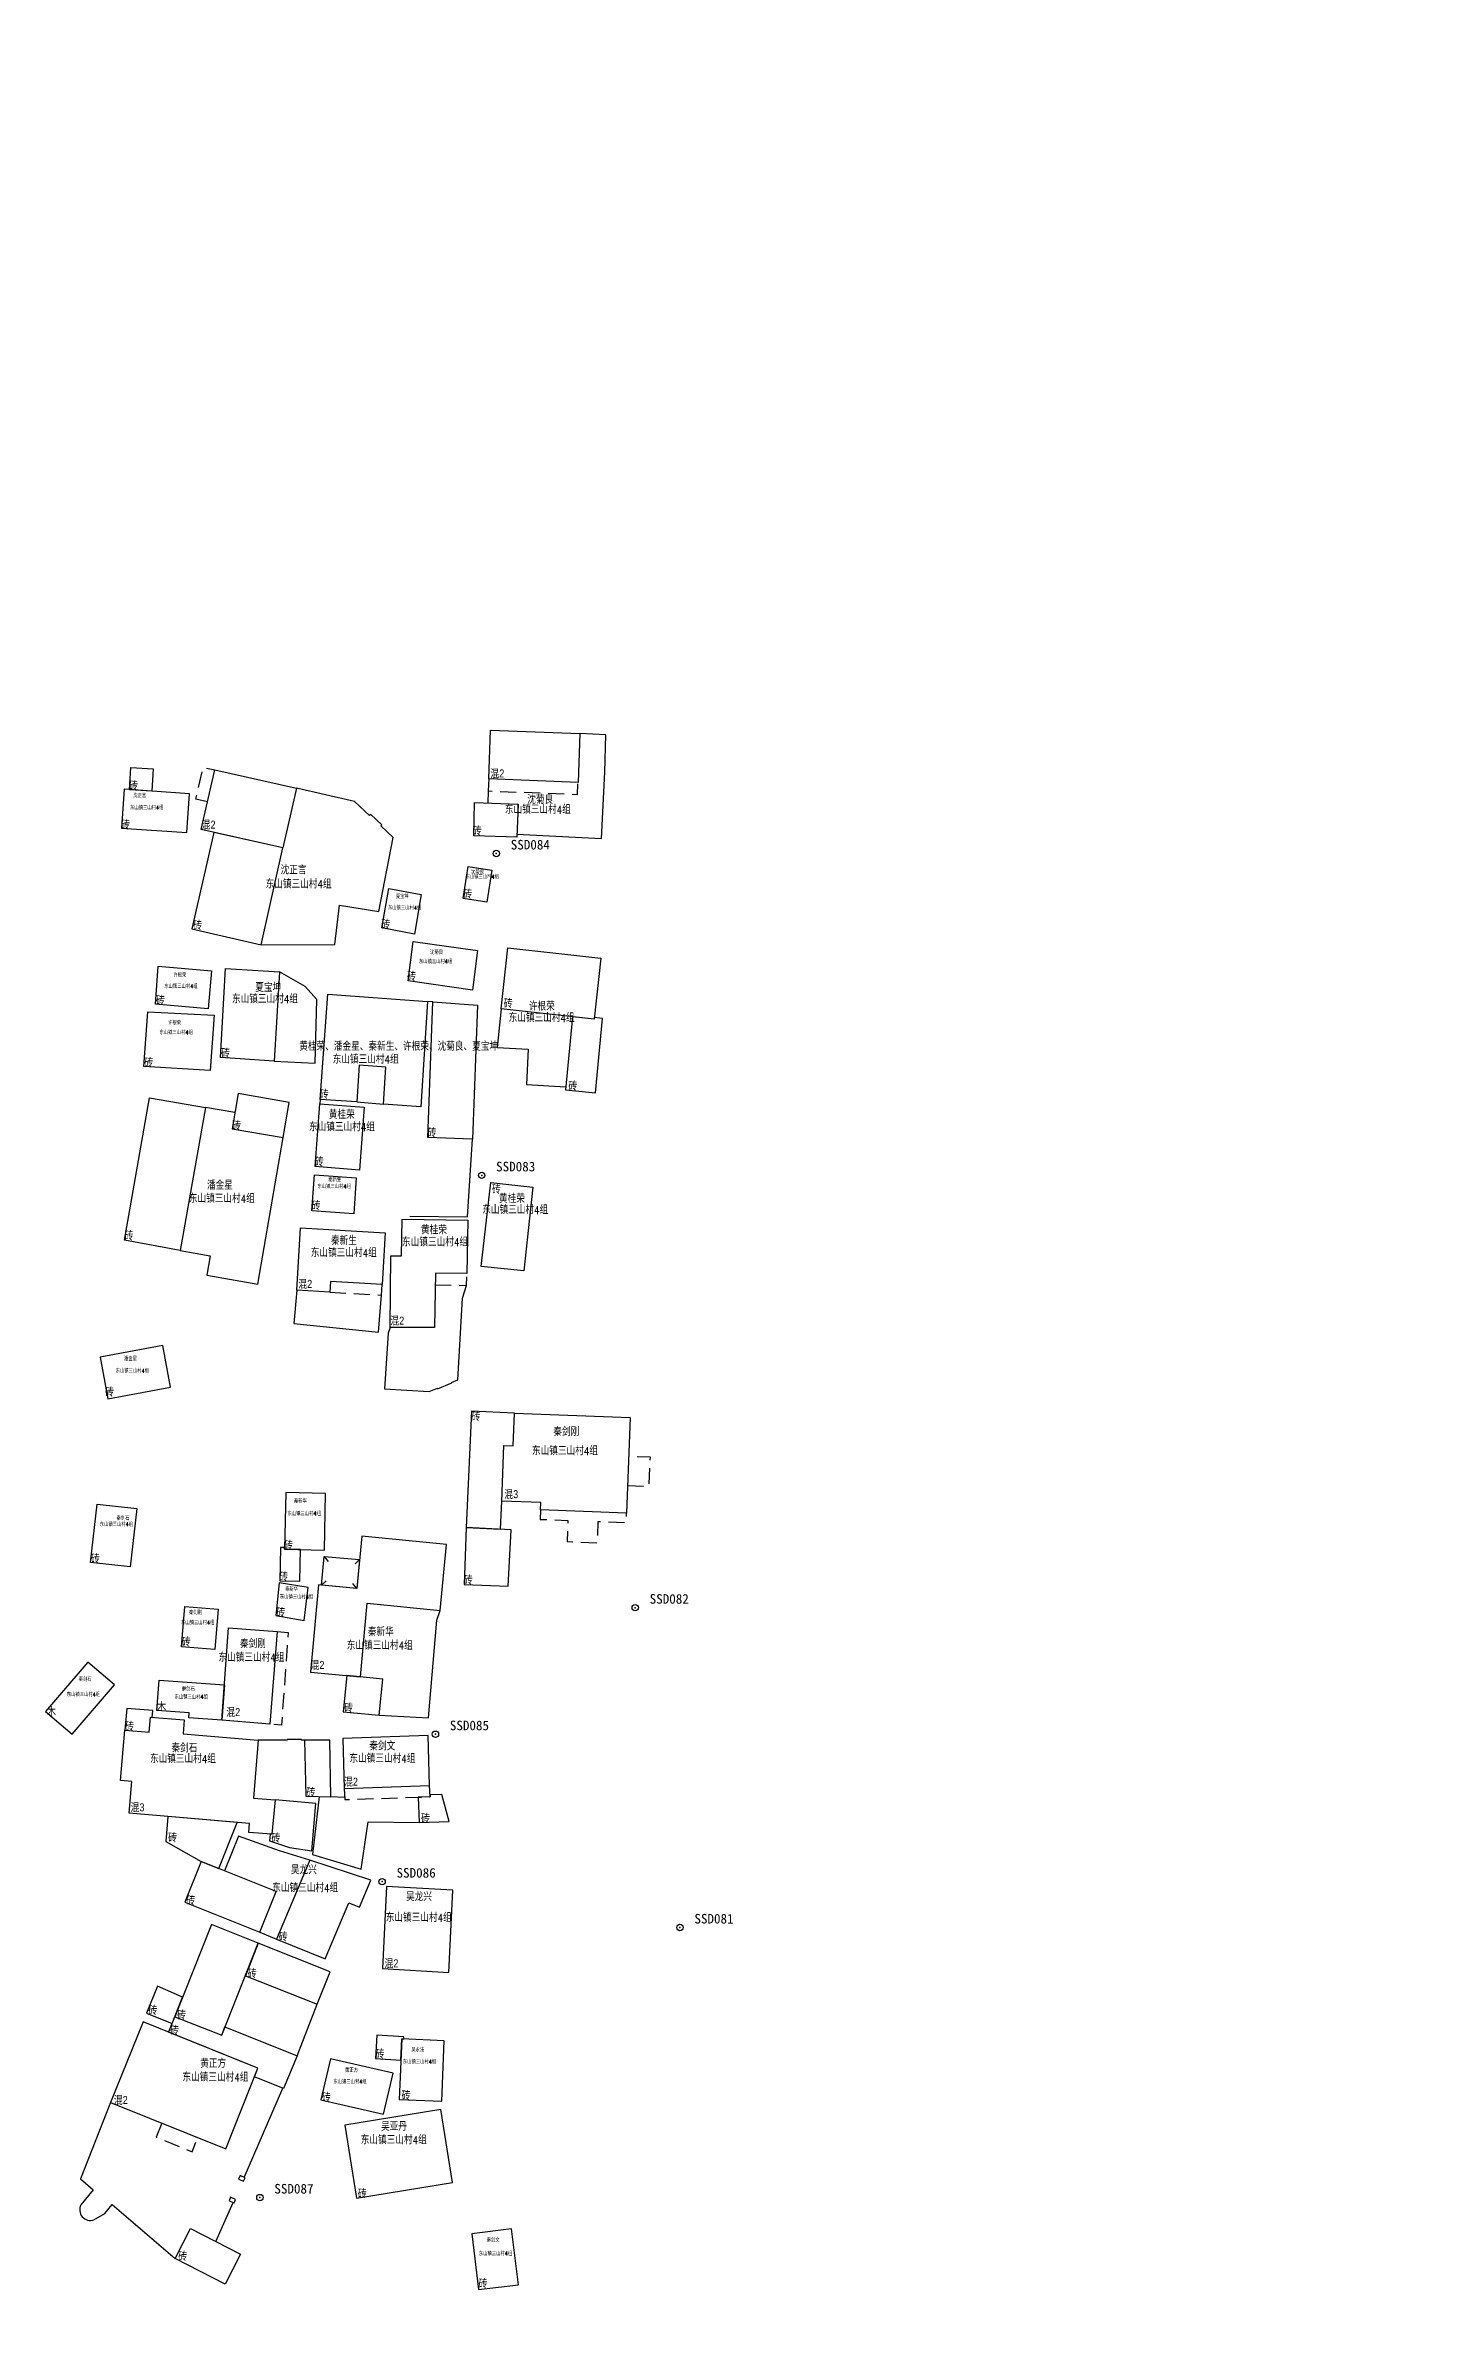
# Model space of a CAD drawing. Header units: millimetres. Extents: x 21943 to 23516, y 12107 to 14027.
# Drawn here: x 21943.3 to 22116.6, y 12532.5 to 12817 of the extents above; entities that cross this region are included whole.
import ezdxf
from ezdxf.enums import TextEntityAlignment as Align

# ---------------------------------------------------------------- set-up
doc = ezdxf.new("R2010")
doc.units = ezdxf.units.MM
doc.linetypes.add('X5', pattern=[3, 2, -1])
doc.linetypes.add('X6', pattern=[4, 2, -2])
for name, color, linetype in [('$TD_AUDIT_GENERATED_(2B2)', 221, 'Continuous'), ('$TD_AUDIT_GENERATED_(2B3)', 4, 'X6'), ('$TD_AUDIT_GENERATED_(2B4)', 7, 'wq'), ('$TD_AUDIT_GENERATED_(2B5)', 2, 'Continuous'), ('$TD_AUDIT_GENERATED_(2B7)', 7, 'Continuous'), ('$TD_AUDIT_GENERATED_(2BA)', 7, 'Continuous'), ('$TD_AUDIT_GENERATED_(2BB)', 4, 'Continuous'), ('$TD_AUDIT_GENERATED_(2C2)', 7, 'Continuous'), ('KZD', 1, 'Continuous')]:
    doc.layers.add(name, color=color, linetype=linetype)
doc.styles.add('$TD_AUDIT_GENERATED_(2CC)', font='simhei.ttf')
doc.styles.add('HZ', font='rs.shx', dxfattribs={"width": 0.8, "bigfont": 'hztxt.shx'})
doc.styles.get("Standard").update_dxf_attribs({"font": 'arial.ttf'})
doc.linetypes.add('443', pattern='A,9.4,[169,AAA.SHX,S=1,R=0,X=0,Y=0.15],0.6', length=10)
doc.linetypes.add('wq', pattern='A,5.4,[169,AAA.SHX,S=1,R=0,X=0,Y=-1.15],0.6', length=6)

# ---------------------------------------------------------------- blocks, each defined once
blk = doc.blocks.new('gc117')
blk.add_circle((0, 0), 0.8)
blk.add_point((0, 0))

msp = doc.modelspace()

# ---------------------------------------------------------------- linework, layer by layer
at = {"layer": '$TD_AUDIT_GENERATED_(2B2)', "flags": 128}
for points, elevation in [([(21998.94, 12731.43), (22010.1, 12731), (22009.87, 12724.91), (21998.71, 12725.34)], 331.44), ([(21953.81, 12723.99), (21954, 12726.78), (21956.79, 12726.59), (21956.6, 12723.8)], 325.24), ([(21996.95, 12722.38), (22002.37, 12722.17), (22002.21, 12718.07), (21996.83, 12718.23)], 326.27), ([(21996.13, 12714.41), (21999.08, 12713.95), (21998.46, 12709.92), (21995.52, 12710.41)], 325.63), ([(21986.21, 12711.63), (21990.28, 12710.9), (21989.43, 12705.95), (21985.35, 12706.71)], 326.15)]:
    msp.add_lwpolyline(points, close=True, dxfattribs=dict(at, elevation=elevation))
for points in [[(21964.47, 12726.46), (21974.68, 12724.17), (21973, 12716.71), (21962.79, 12719)], [(21952.82, 12719.18), (21960.99, 12718.63), (21961.32, 12723.49), (21953.15, 12724.04)], [(21964.34, 12718.65), (21961.63, 12706.59), (21970.28, 12704.62), (21973, 12716.71)], [(21989.27, 12705.01), (21997.3, 12703.88), (21996.67, 12698.93), (21988.63, 12700.1)], [(22001.08, 12704.22), (22012.72, 12702.93), (22011.88, 12695.31), (22000.26, 12696.6)], [(21957.42, 12701.94), (21964.06, 12701.36), (21963.64, 12696.6), (21957.05, 12697.18)], [(21965.83, 12701.65), (21972.56, 12701.25), (21971.92, 12690.08), (21965.19, 12690.51)], [(21978.62, 12698.46), (21991.08, 12697.54), (21990.21, 12684.37), (21985.57, 12684.68), (21985.87, 12689.33), (21982.52, 12689.55), (21982.21, 12684.98), (21977.64, 12685.28)], [(21991.72, 12697.49), (21997.31, 12697.08), (21996.7, 12680.33), (21991.1, 12680.53)], [(21956.11, 12696.25), (21964.39, 12695.81), (21963.89, 12688.91), (21955.61, 12689.4)], [(22009.19, 12695.61), (22008.31, 12686.47), (22012.05, 12686.11), (22012.94, 12695.41), (22011.9, 12695.53), (22011.88, 12695.31)], [(21967.41, 12686.01), (21966.65, 12681.62), (21973.04, 12680.53), (21973.79, 12684.92)], [(21963.31, 12684.27), (21960.17, 12666.43), (21953.18, 12667.71), (21956.31, 12685.5)], [(21977.6, 12684.72), (21983.16, 12684.31), (21982.57, 12676.46), (21977.02, 12676.92)], [(21976.92, 12675.85), (21982.15, 12675.49), (21981.85, 12671.01), (21976.62, 12671.36)], [(21998.96, 12674.93), (22004.24, 12674.31), (22003.08, 12663.86), (21997.77, 12664.43)], [(21975.18, 12669.26), (21985.76, 12668.64), (21985.38, 12662.16), (21978.93, 12662.54), (21978.85, 12661.21), (21974.72, 12661.45)], [(21987.9, 12670.33), (21996.08, 12670.21), (21995.97, 12663.54), (21992.06, 12663.6), (21991.95, 12656.78), (21986.4, 12656.81), (21986.47, 12665.76), (21987.83, 12665.74)], [(21950.16, 12653.1), (21951.11, 12647.89), (21958.93, 12649.32), (21957.98, 12654.53)], [(21995.9, 12631.79), (22000.18, 12631.59), (22000.34, 12635.11), (22000.59, 12642.03), (22001.77, 12641.99), (22001.92, 12646.09), (21996.54, 12646.32)], [(22001.92, 12646.09), (22016.38, 12645.56), (22015.93, 12633.59), (22005.17, 12633.99), (22005.21, 12634.93), (22000.34, 12635.11), (22000.59, 12642.03), (22001.77, 12641.99)], [(21949.78, 12634.73), (21954.73, 12634.17), (21953.9, 12626.87), (21948.95, 12627.43)], [(21973.2, 12629.08), (21978.2, 12628.98), (21978.33, 12636.07), (21973.34, 12636.16)], [(21972.69, 12629.31), (21972.62, 12625.12), (21975.12, 12625.08), (21975.19, 12629.04), (21973.2, 12629.08), (21973.21, 12629.3)], [(21982.87, 12630.72), (21982.22, 12624.18), (21977.45, 12624.64), (21976.42, 12613.72), (21982.67, 12613.13), (21983.54, 12622.34), (21992.63, 12621.43), (21993.45, 12629.67)], [(21995.9, 12631.79), (21995.63, 12624.7), (22001.16, 12624.49), (22001.52, 12631.53)], [(21972.53, 12624.88), (21972.11, 12620.79), (21975.65, 12620.2), (21976.15, 12624.29)], [(21960.72, 12621.93), (21964.89, 12621.58), (21964.47, 12616.56), (21960.31, 12616.91)], [(21966.19, 12619.26), (21972.26, 12618.79), (21971.36, 12607.21), (21965.37, 12607.71)], [(21943.33, 12608.82), (21946.67, 12605.96), (21951.96, 12612.13), (21948.61, 12614.99)], [(21957.53, 12612.72), (21965.69, 12612.15), (21965.37, 12607.71), (21961.24, 12608.01), (21961.28, 12608.65), (21957.24, 12608.93)], [(21980.96, 12613.29), (21980.54, 12608.77), (21985.04, 12608.35), (21985.47, 12612.86)], [(21953.25, 12606.48), (21956.29, 12606.22), (21956.45, 12608.1), (21956.67, 12608.08), (21956.74, 12608.93), (21953.5, 12609.18)], [(21953.25, 12606.48), (21956.29, 12606.22), (21956.45, 12608.1), (21960.67, 12607.78), (21960.52, 12606.03), (21969.92, 12605.22), (21969.3, 12598), (21972.04, 12597.77), (21971.61, 12593.47), (21968.73, 12593.71), (21968.83, 12594.82), (21953.79, 12596.12), (21954.13, 12600.05), (21952.7, 12600.18)], [(21975.69, 12605.22), (21975.85, 12598.23), (21978.99, 12598.13), (21978.84, 12605.21)], [(21980.46, 12605.45), (21980.66, 12599.21), (21991.33, 12599.56), (21991.13, 12605.8)], [(21971.38, 12593.49), (21971.31, 12592.67), (21973.82, 12591.83), (21976.61, 12591.42), (21977.12, 12597.32), (21972.04, 12597.77), (21971.61, 12593.47)], [(21989.91, 12598.11), (21990.01, 12594.95), (21993.75, 12595.06), (21992.84, 12598.44), (21991.38, 12598.39), (21991.38, 12598.16)], [(21958.63, 12595.7), (21958.36, 12592.57), (21962.77, 12590.07), (21964.97, 12589.19), (21967.27, 12594.96)], [(21962.77, 12590.07), (21960.74, 12584.99), (21970.11, 12581.24), (21972.14, 12586.33)], [(21972.21, 12580.38), (21978.26, 12577.9), (21981.22, 12584.92), (21982.56, 12584.36), (21983.98, 12587.72), (21976.36, 12590.24)], [(21985.95, 12586.96), (21985.43, 12576.71), (21993.72, 12576.22), (21994.21, 12586.47)], [(21959.49, 12570.68), (21965.34, 12568.35), (21969.91, 12579.85), (21964.07, 12582.18)], [(21968.3, 12575.8), (21977.26, 12572.24), (21978.88, 12576.28), (21969.91, 12579.85)], [(21955.93, 12571.11), (21959.15, 12569.83), (21960.46, 12573.13), (21957.3, 12574.51)], [(21951.46, 12559.97), (21965.85, 12554.17), (21969.86, 12564.25), (21955.52, 12570.04)], [(21965.75, 12569.4), (21974.78, 12565.8), (21973.08, 12561.71), (21969.43, 12563.18), (21969.86, 12564.25), (21958.71, 12568.75), (21959.15, 12569.83), (21959.49, 12570.68), (21965.34, 12568.35)], [(21984.73, 12568.37), (21984.57, 12565.44), (21987.74, 12565.24), (21987.85, 12567.92), (21988.1, 12567.9), (21988.12, 12568.15)], [(21987.53, 12560.34), (21992.84, 12560.11), (21993.16, 12567.67), (21987.85, 12567.92)], [(21977.72, 12560.29), (21985.56, 12558.48), (21986.75, 12563.62), (21978.92, 12565.43)], [(21980.72, 12557.14), (21982.2, 12548.01), (21994.2, 12549.96), (21992.71, 12559.1)], [(21959.52, 12540.46), (21961.45, 12544.21), (21967.7, 12540.99), (21965.77, 12537.24)], [(21996.59, 12543.56), (21997.43, 12536.57), (22002.42, 12537.17), (22001.57, 12544.17)]]:
    msp.add_lwpolyline(points, close=True, dxfattribs=at)
at = {"layer": '$TD_AUDIT_GENERATED_(2B2)', "color": 6, "flags": 128}
msp.add_lwpolyline([(21977.8, 12624.6), (21978.14, 12628.18), (21982.58, 12627.81), (21982.22, 12624.18)], close=True, dxfattribs=at)
at = {"layer": '$TD_AUDIT_GENERATED_(2B2)', "color": 6, "linetype": 'Continuous', "flags": 128}
for points in [[(21967.44, 12550.39), (21968.07, 12550.11), (21968.26, 12550.54), (21967.64, 12550.82)], [(21966.26, 12547.69), (21966.89, 12547.41), (21967.08, 12547.85), (21966.45, 12548.13)]]:
    msp.add_lwpolyline(points, close=True, dxfattribs=at)
at = {"layer": '$TD_AUDIT_GENERATED_(2B3)', "color": 4, "linetype": 'X5', "flags": 128}
for points in [[(21963.57, 12722.48), (21962.12, 12722.81), (21963.02, 12726.79), (21964.47, 12726.46)], [(21998.71, 12725.34), (21998.65, 12723.83), (22009.81, 12723.41), (22009.87, 12724.91)], [(21992.03, 12662.12), (21995.95, 12662.06), (21995.97, 12663.54)], [(21978.85, 12661.21), (21985.3, 12660.83), (21985.38, 12662.16)], [(22016.06, 12637.05), (22018.77, 12636.95), (22018.91, 12640.59), (22016.2, 12640.69)], [(22005.17, 12633.99), (22005.13, 12632.82), (22008.59, 12632.69), (22008.5, 12630.04), (22012.3, 12629.9), (22012.4, 12632.55), (22015.89, 12632.42), (22015.93, 12633.59)], [(21972.26, 12618.79), (21973.66, 12618.68), (21972.81, 12607.09), (21971.36, 12607.21)], [(21980.66, 12599.21), (21980.71, 12597.81), (21991.38, 12598.16), (21991.33, 12599.56)], [(21957.87, 12557.38), (21957.16, 12555.62), (21961.65, 12553.81), (21962.36, 12555.57)]]:
    msp.add_lwpolyline(points, dxfattribs=at)
at = {"layer": '$TD_AUDIT_GENERATED_(2B4)', "linetype": 'wq', "elevation": 324.52, "flags": 128}
msp.add_lwpolyline([(22002.23, 12718.42), (22012.81, 12717.89), (22013.21, 12726.18), (22013.35, 12730.86), (22010.1, 12731)], dxfattribs=at)
at = {"layer": '$TD_AUDIT_GENERATED_(2B4)', "linetype": 'wq', "flags": 128}
for points in [[(21970.28, 12704.62), (21979.49, 12704.65), (21980.06, 12709.58), (21984.99, 12708.79), (21986.77, 12718.01), (21985.21, 12719.46), (21985.36, 12719.62), (21983.97, 12720.9), (21983.83, 12720.75), (21981.94, 12722.5), (21974.68, 12724.17)], [(21998.65, 12723.83), (21998.59, 12722.32)], [(21971.92, 12690.08), (21977.02, 12689.8), (21977.23, 12697.76), (21975.78, 12699.42), (21972.56, 12701.25)], [(21991.72, 12697.49), (21991.08, 12697.54)], [(22000.26, 12696.6), (21999.77, 12691.76), (22003.66, 12691.58), (22003.45, 12687.14), (22008.35, 12686.88)], [(21967, 12683.64), (21963.31, 12684.27)], [(21977.64, 12685.28), (21977.6, 12684.72)], [(21982.21, 12684.98), (21985.57, 12684.68)], [(21960.17, 12666.43), (21963.89, 12665.75), (21963.47, 12663.35), (21969.87, 12662.21), (21973.04, 12680.53)], [(21988.87, 12670.72), (21996.04, 12670.61), (21996.7, 12680.33)], [(21974.72, 12661.45), (21974.37, 12657.29), (21984.95, 12656.2), (21985.3, 12660.83)], [(21986.4, 12656.81), (21986.14, 12656.08), (21985.68, 12649.11), (21991.26, 12648.78), (21992.29, 12649.21), (21992.32, 12649.13), (21994.11, 12649.88), (21994.08, 12649.94), (21994.86, 12650.26), (21995.44, 12660.47), (21995.95, 12662.06)], [(21985.04, 12608.35), (21991.18, 12608.01), (21992.21, 12620.22), (21992.63, 12621.43)], [(21975.69, 12605.22), (21975.32, 12605.22), (21975.32, 12605.33), (21973.52, 12605.32), (21973.52, 12605.22), (21969.92, 12605.22)], [(21977.52, 12598.18), (21976.67, 12590.94), (21982.78, 12589.12), (21983.64, 12595.04), (21990.01, 12594.95)], [(21980.7, 12598.08), (21978.99, 12598.13)], [(21976.36, 12590.24), (21972.58, 12591.4), (21967.43, 12593.25), (21965.69, 12588.9)], [(21970.11, 12581.24), (21972.21, 12580.38)], [(21974.78, 12565.8), (21977.26, 12572.24)], [(21968.16, 12550.59), (21972.98, 12561.75)], [(21964.62, 12542.58), (21966.78, 12547.46)]]:
    msp.add_lwpolyline(points, dxfattribs=at)
msp.add_lwpolyline([(21951.46, 12559.97), (21947.7, 12550.43), (21949.3, 12549.06), (21947.76, 12547.19, 0.685555), (21949.38, 12545.3), (21950.76, 12546.1), (21951.65, 12547.21), (21959.52, 12540.46)], format="xyb", dxfattribs=at)
at = {"layer": '$TD_AUDIT_GENERATED_(2BA)'}
for p, q in [((21978.14, 12628.18), (21978.65, 12627.57)), ((21982.58, 12627.81), (21982.01, 12627.25)), ((21977.8, 12624.6), (21978.41, 12625.12)), ((21982.22, 12624.18), (21981.73, 12624.81))]:
    msp.add_line(p, q, dxfattribs=at)
at = {"layer": '$TD_AUDIT_GENERATED_(2BB)', "linetype": 'Continuous', "const_width": 0.06}
for points in [[(22247.66, 12516.96, -0.000018), (22241.2, 12521.73, 0.000044), (22234.73, 12526.49, 0.00002), (22226.11, 12532.84, 0.000342), (22225.6, 12533.22, 0.000052), (22225.59, 12533.22, 0.000001), (22225.37, 12533.39, 0.00025), (22212.52, 12542.82, 0.000391), (22204.28, 12548.84, 0.000353), (22204.27, 12548.86, 0.000001), (22199.73, 12552.16, 0.001052), (22195.24, 12555.42, 0.000741), (22188.86, 12560.01)], [(22279.96, 12493.53, -0.000002), (22274.71, 12497.25, -0.000364)]]:
    msp.add_lwpolyline(points, format="xyb", dxfattribs=at)

# ---------------------------------------------------------------- block references
at = {"layer": 'KZD', "linetype": 'Continuous', "xscale": 0.5, "yscale": 0.5}
for p in [(21999.66, 12716.02), (21997.83, 12675.8), (22017.02, 12621.78), (21992.05, 12605.97), (21985.39, 12587.55), (22022.61, 12581.82), (21970.12, 12548.08)]:
    msp.add_blockref('gc117', p, dxfattribs=at)

# ---------------------------------------------------------------- texts
at = {"layer": '$TD_AUDIT_GENERATED_(2B5)', "linetype": '443', "width": 0.8}
for s, p in [('\\M+5BBEC2', (21999.78, 12726.04)), ('\\M+5D7A9', (21954.32, 12724.56)), ('\\M+5D7A9', (21953.31, 12719.69)), ('\\M+5BBEC2', (21963.7, 12719.64)), ('\\M+5D7A9', (21997.26, 12718.89)), ('\\M+5D7A9', (21996.09, 12711.01)), ('\\M+5D7A9', (21962.34, 12707.09)), ('\\M+5D7A9', (21985.85, 12707.22)), ('\\M+5D7A9', (21989.07, 12700.72)), ('\\M+5D7A9', (21957.69, 12697.72)), ('\\M+5D7A9', (22001.15, 12697.34)), ('\\M+5D7A9', (21965.82, 12691.13)), ('\\M+5D7A9', (21956.22, 12689.94)), ('\\M+5D7A9', (21978.16, 12686)), ('\\M+5D7A9', (22009.22, 12687.03)), ('\\M+5D7A9', (21967.19, 12682.08)), ('\\M+5D7A9', (21991.61, 12681.18)), ('\\M+5D7A9', (21977.51, 12677.55)), ('\\M+5D7A9', (21999.66, 12674.11)), ('\\M+5D7A9', (21977.13, 12672.07)), ('\\M+5D7A9', (21953.75, 12668.32)), ('\\M+5BBEC2', (21975.78, 12662.26)), ('\\M+5BBEC2', (21987.28, 12657.67)), ('\\M+5D7A9', (21951.32, 12648.8)), ('\\M+5D7A9', (21997.12, 12645.72)), ('\\M+5BBEC3', (22001.52, 12635.99)), ('\\M+5D7A9', (21973.7, 12629.65)), ('\\M+5D7A9', (21949.55, 12627.97)), ('\\M+5D7A9', (21973.08, 12625.7)), ('\\M+5D7A9', (21996.15, 12625.3)), ('\\M+5D7A9', (21972.72, 12621.24)), ('\\M+5D7A9', (21960.89, 12617.56)), ('\\M+5BBEC2', (21977.31, 12614.65)), ('\\M+5C4BE', (21944.08, 12608.86)), ('\\M+5C4BE', (21957.84, 12609.48)), ('\\M+5BBEC2', (21966.78, 12608.76)), ('\\M+5D7A9', (21981.19, 12609.32)), ('\\M+5D7A9', (21953.84, 12607.01)), ('\\M+5BBEC2', (21981.49, 12600.06)), ('\\M+5D7A9', (21976.5, 12598.75)), ('\\M+5BBEC3', (21954.82, 12596.86)), ('\\M+5D7A9', (21990.81, 12595.52)), ('\\M+5D7A9', (21959.2, 12593.11)), ('\\M+5D7A9', (21972.11, 12593.06)), ('\\M+5D7A9', (21961.47, 12585.26)), ('\\M+5D7A9', (21973.02, 12580.71)), ('\\M+5BBEC2', (21986.55, 12577.36)), ('\\M+5D7A9', (21969.16, 12576.13)), ('\\M+5D7A9', (21956.74, 12571.53)), ('\\M+5D7A9', (21959.44, 12569.02)), ('\\M+5D7A9', (21960.31, 12570.94)), ('\\M+5D7A9', (21985.13, 12566.07)), ('\\M+5BBEC2', (21952.73, 12560.29)), ('\\M+5D7A9', (21978.42, 12560.67)), ('\\M+5D7A9', (21988.39, 12560.89)), ('\\M+5D7A9', (21982.91, 12548.63)), ('\\M+5D7A9', (21960.47, 12540.79)), ('\\M+5D7A9', (21997.99, 12537.38))]:
    msp.add_text(s, height=1, dxfattribs=at).set_placement(p, align=Align.MIDDLE)
at = {"layer": '$TD_AUDIT_GENERATED_(2B7)', "linetype": 'Continuous', "style": 'HZ', "width": 0.8}
for s, height, p in [('\\M+5C9F2\\M+5D5FD\\M+5D1D4', 0.5, (21955.1, 12723.32)), ('\\M+5C9F2\\M+5BED5\\M+5C1BC', 1, (22005.14, 12722.86)), ('\\M+5C9F2\\M+5D5FD\\M+5D1D4', 1, (21974.32, 12714.05)), ('\\M+5C9F2\\M+5BED5\\M+5C1BC', 0.5, (21997.31, 12713.79)), ('\\M+5CFC4\\M+5B1A6\\M+5C0A4', 0.5, (21987.92, 12710.73)), ('\\M+5C9F2\\M+5BED5\\M+5C1BC', 0.5, (21992.19, 12703.74)), ('\\M+5D0ED\\M+5B8F9\\M+5C8D9', 0.5, (21960.11, 12700.89)), ('\\M+5CFC4\\M+5B1A6\\M+5C0A4', 1, (21971.16, 12699.37)), ('\\M+5D0ED\\M+5B8F9\\M+5C8D9', 1, (22005.35, 12697.02)), ('\\M+5D0ED\\M+5B8F9\\M+5C8D9', 0.5, (21959.45, 12694.94)), ('\\M+5BBC6\\M+5B9F0\\M+5C8D9\\M+5A1A2\\M+5C5CB\\M+5BDF0\\M+5D0C7\\M+5A1A2\\M+5C7D8\\M+5D0C2\\M+5C9FA\\M+5A1A2\\M+5D0ED\\M+5B8F9\\M+5C8D9\\M+5A1A2\\M+5C9F2\\M+5BED5\\M+5C1BC\\M+5A1A2\\M+5CFC4\\M+5B1A6\\M+5C0A4', 1, (21987.46, 12692.02)), ('\\M+5BBC6\\M+5B9F0\\M+5C8D9', 1, (21980.35, 12683.48)), ('\\M+5C5CB\\M+5BDF0\\M+5D0C7', 1, (21965.12, 12674.67)), ('\\M+5C7D8\\M+5D0C2\\M+5C9FA', 0.5, (21979.46, 12675.31)), ('\\M+5BBC6\\M+5B9F0\\M+5C8D9', 1, (22001.61, 12672.98)), ('\\M+5BBC6\\M+5B9F0\\M+5C8D9', 1, (21991.87, 12669.08)), ('\\M+5C7D8\\M+5D0C2\\M+5C9FA', 1, (21980.62, 12667.74)), ('\\M+5C5CB\\M+5BDF0\\M+5D0C7', 0.5, (21953.94, 12652.97)), ('\\M+5C7D8\\M+5BDA3\\M+5B8D5', 1, (22008.4, 12643.87)), ('\\M+5C7D8\\M+5D0C2\\M+5BBAA', 0.5, (21975.17, 12635.17)), ('\\M+5C7D8\\M+5BDA3\\M+5CAAF', 0.5, (21953.01, 12633.03)), ('\\M+5C7D8\\M+5D0C2\\M+5BBAA', 0.5, (21974.08, 12624.16)), ('\\M+5C7D8\\M+5BDA3\\M+5B8D5', 0.5, (21962.06, 12621.25)), ('\\M+5C7D8\\M+5BDA3\\M+5B8D5', 1, (21969.24, 12617.38)), ('\\M+5C7D8\\M+5D0C2\\M+5BBAA', 1, (21985.22, 12618.87)), ('\\M+5C7D8\\M+5BDA3\\M+5CAAF', 0.5, (21948.28, 12612.9)), ('\\M+5C7D8\\M+5BDA3\\M+5CAAF', 0.5, (21961.17, 12611.7)), ('\\M+5C7D8\\M+5BDA3\\M+5CAAF', 1, (21960.68, 12604.35)), ('\\M+5C7D8\\M+5BDA3\\M+5CEC4', 1, (21985.41, 12604.59)), ('\\M+5CEE2\\M+5C1FA\\M+5D0CB', 1, (21975.62, 12589.12)), ('\\M+5CEE2\\M+5C1FA\\M+5D0CB', 1, (21990, 12585.76)), ('\\M+5CEE2\\M+5D3C0\\M+5B7A8', 0.5, (21989.85, 12566.6)), ('\\M+5BBC6\\M+5D5FD\\M+5B7BD', 1, (21964.28, 12564.93)), ('\\M+5BBC6\\M+5D5FD\\M+5B7BD', 0.5, (21981.57, 12564.06)), ('\\M+5CEE2\\M+5D1C7\\M+5B5A4', 1, (21986.88, 12557.03)), ('\\M+5C7D8\\M+5BDA3\\M+5CEC4', 0.5, (21999.26, 12542.84))]:
    msp.add_text(s, height=height, dxfattribs=at).set_placement(p, align=Align.MIDDLE)
at = {"layer": '$TD_AUDIT_GENERATED_(2C2)', "linetype": 'Continuous', "style": 'HZ', "width": 0.8}
for height, p in [(0.5, (21955.97, 12721.75)), (1, (22004.85, 12721.49)), (1, (21974.95, 12712.17)), (0.5, (21997.9, 12713.12)), (0.5, (21988.2, 12709.24)), (0.5, (21992.07, 12702.52)), (0.5, (21960.25, 12699.43)), (1, (21970.75, 12697.81)), (1, (22005.32, 12695.46)), (0.5, (21959.65, 12693.66)), (1, (21983.33, 12690.27)), (1, (21980.37, 12681.82)), (0.5, (21979.39, 12674.42)), (1, (21965.36, 12672.88)), (1, (22002.02, 12671.47)), (1, (21980.6, 12666.1)), (1, (21992, 12667.44)), (0.5, (21954.17, 12651.39)), (1, (22008.24, 12641.35)), (0.5, (21952.18, 12632.2)), (0.5, (21975.64, 12633.54)), (0.5, (21974.68, 12623.14)), (0.5, (21962.34, 12619.92)), (1, (21985.09, 12617.04)), (1, (21969.06, 12615.54)), (0.5, (21948.06, 12610.94)), (0.5, (21961.53, 12610.63)), (1, (21960.5, 12602.87)), (1, (21985.43, 12602.91)), (1, (21975.78, 12586.75)), (1, (21989.97, 12583.04)), (1, (21964.56, 12563.09)), (0.5, (21990.05, 12565.05)), (0.5, (21981.38, 12562.56)), (1, (21986.84, 12555.25)), (0.5, (21999.55, 12541.08))]:
    msp.add_text('\\M+5B6AB\\M+5C9BD\\M+5D5F2\\M+5C8FD\\M+5C9BD\\M+5B4E54\\M+5D7E9', height=height, dxfattribs=at).set_placement(p, align=Align.MIDDLE_CENTER)
at = {"layer": 'KZD', "linetype": 'Continuous', "style": '$TD_AUDIT_GENERATED_(2CC)'}
for s, p in [('SSD084', (22003.91, 12717.12)), ('SSD083', (22002.08, 12676.9)), ('SSD082', (22021.27, 12622.88)), ('SSD085', (21996.3, 12607.07)), ('SSD086', (21989.64, 12588.65)), ('SSD081', (22026.86, 12582.92)), ('SSD087', (21974.37, 12549.18))]:
    msp.add_text(s, height=1.2, dxfattribs=at).set_placement(p, align=Align.MIDDLE)

doc.saveas('drawing.dxf')
